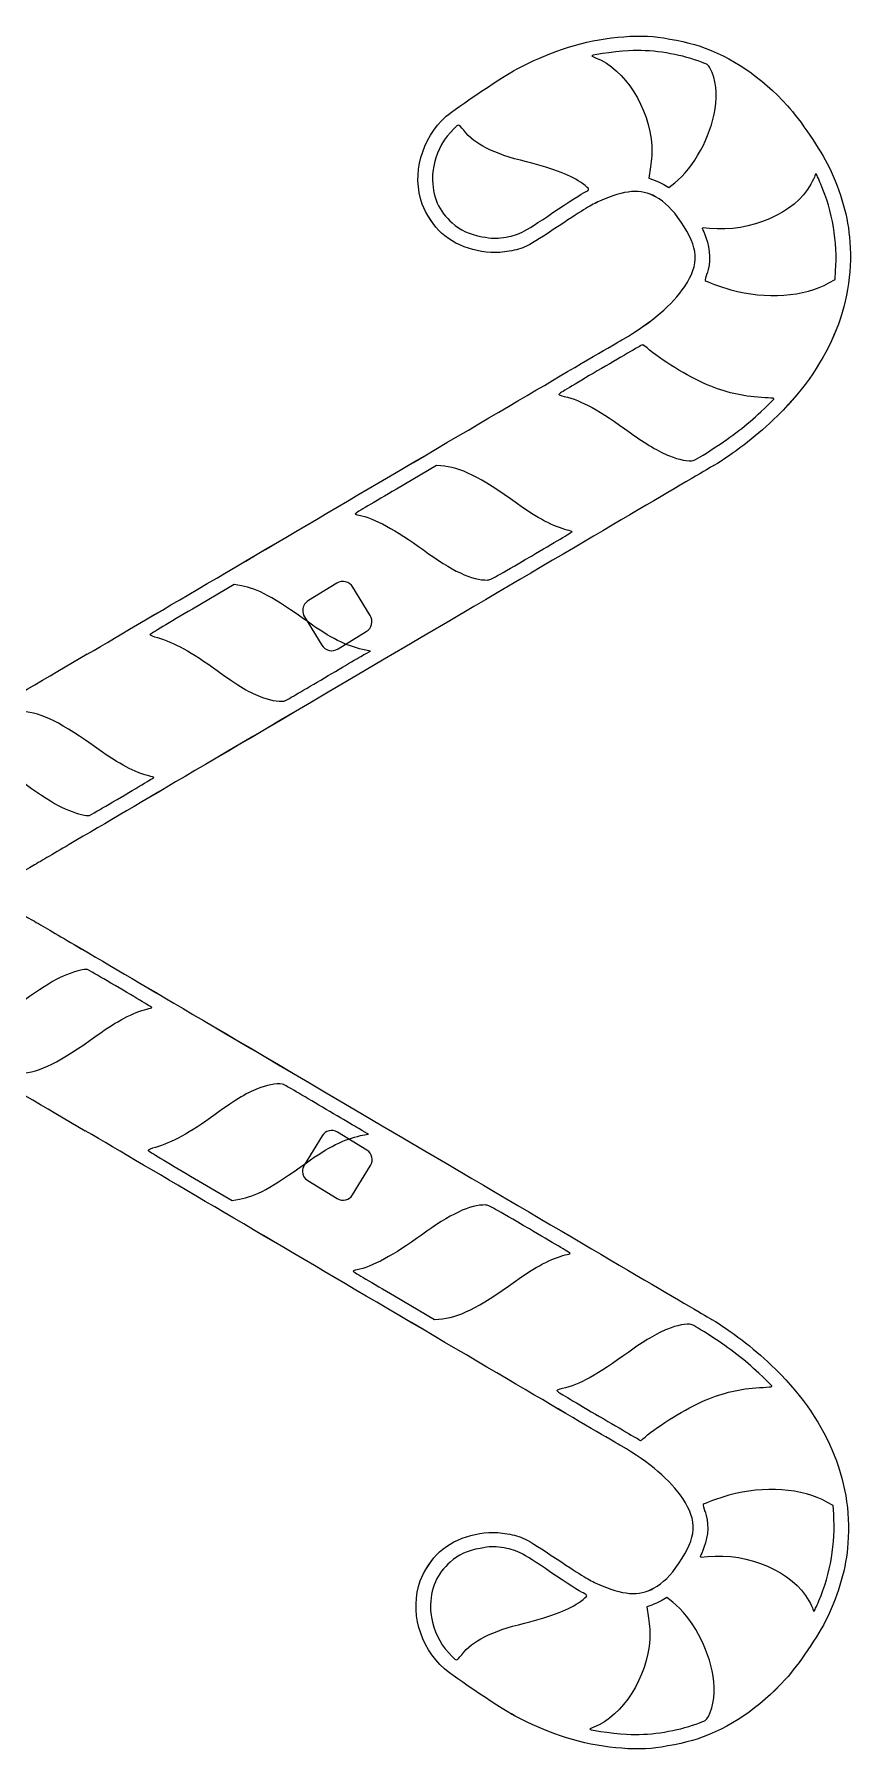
# Model space of a CAD drawing. Header units: centimetres. Extents: x -13.7 to 13.7, y -19.1 to 19.1.
# Drawn here: x 8.83 to 13.16, y -11.92 to -2.86 of the extents above; entities that cross this region are included whole.
import ezdxf

# ---------------------------------------------------------------- set-up
doc = ezdxf.new("R2010")
doc.units = ezdxf.units.CM
doc.header["$MEASUREMENT"] = 0
doc.layers.add('layer 1', color=7, linetype='Continuous')

msp = doc.modelspace()

# ---------------------------------------------------------------- linework, layer by layer
at = {"layer": 'layer 1', "color": 2, "lineweight": 9}
for points, knots in [([(5.93822, -6.55153), (5.93578, -6.68415), (5.99826, -6.81409), (6.10997, -6.89116), (6.10997, -6.89116), (6.12884, -6.90417), (6.38669, -7.05737), (6.68303, -7.23165), (6.68303, -7.23165), (6.72972, -7.25909), (6.88888, -7.35273), (6.95739, -7.39308), (6.95739, -7.39308), (6.89222, -7.4314), (6.73835, -7.52197), (6.69344, -7.54832), (6.69344, -7.54832), (6.3971, -7.72262), (6.13934, -7.8759), (6.12039, -7.88883), (6.12039, -7.88883), (6.00868, -7.96588), (5.94619, -8.09583), (5.94871, -8.22846), (5.94871, -8.22846), (5.94952, -8.27263), (5.95751, -8.31714), (5.97338, -8.36009), (5.97338, -8.36009), (5.98671, -8.39622), (5.99664, -8.41469), (6.0226, -8.4517), (6.0226, -8.4517), (6.0404, -8.47726), (6.06213, -8.505), (6.07075, -8.51346), (6.07075, -8.51346), (6.15952, -8.60044), (6.29035, -8.64243), (6.4177, -8.62469), (6.4177, -8.62469), (6.4945, -8.61403), (6.50548, -8.60851), (6.83558, -8.41438), (6.83558, -8.41438), (7.01784, -8.30712), (7.49951, -8.02383), (7.76461, -7.86784), (7.76461, -7.86784), (8.01691, -8.01633), (8.17338, -8.10827), (8.42364, -8.25562), (8.42364, -8.25562), (8.67678, -8.40452), (8.88947, -8.52958), (9.09368, -8.64967), (9.09368, -8.64967), (9.09368, -8.64967), (9.09466, -8.64885), (9.09466, -8.64885), (9.09466, -8.64885), (9.44926, -8.85731), (10.04899, -9.2102), (10.63341, -9.55403), (10.63341, -9.55403), (11.29449, -9.94295), (11.87528, -10.28444), (11.92418, -10.31258), (11.92418, -10.31258), (12.07478, -10.39965), (12.18446, -10.49346), (12.24981, -10.59118), (12.24981, -10.59118), (12.32881, -10.70916), (12.32383, -10.79622), (12.23068, -10.93128), (12.23068, -10.93128), (12.18276, -11.00076), (12.14793, -11.03528), (12.0961, -11.06465), (12.0961, -11.06465), (12.01937, -11.10818), (11.93314, -11.10126), (11.79929, -11.04105), (11.79929, -11.04105), (11.75534, -11.02128), (11.72281, -11.00151), (11.58677, -10.91168), (11.58677, -10.91168), (11.41062, -10.79541), (11.40183, -10.79093), (11.32224, -10.77677), (11.32224, -10.77677), (11.19474, -10.75408), (11.05644, -10.79134), (10.96506, -10.87304), (10.96506, -10.87304), (10.92819, -10.90591), (10.88029, -10.97774), (10.86352, -11.02517), (10.86352, -11.02517), (10.80721, -11.18408), (10.85831, -11.37073), (10.99068, -11.48985), (10.99068, -11.48985), (11.03731, -11.53183), (11.31159, -11.71416), (11.37887, -11.74801), (11.37887, -11.74801), (11.44307, -11.78023), (11.51678, -11.81271), (11.57407, -11.83385), (11.57407, -11.83385), (11.73664, -11.89415), (11.92547, -11.92254), (12.08309, -11.91042), (12.08309, -11.91042), (12.14337, -11.90571), (12.26859, -11.88024), (12.32539, -11.86111), (12.32539, -11.86111), (12.49976, -11.80221), (12.65248, -11.69896), (12.79307, -11.54501), (12.79307, -11.54501), (12.85727, -11.47471), (12.97077, -11.30727), (13.01039, -11.22436), (13.01039, -11.22436), (13.0759, -11.08744), (13.11251, -10.95732), (13.1222, -10.82674), (13.1222, -10.82674), (13.14734, -10.48753), (13.00722, -10.1623), (12.71676, -9.88575), (12.71676, -9.88575), (12.62017, -9.79373), (12.50357, -9.70456), (12.40317, -9.64516), (12.40317, -9.64516), (12.36729, -9.6241), (11.79694, -9.28862), (11.13584, -8.89978), (11.13584, -8.89978), (9.74411, -8.08125), (9.44705, -7.9065), (9.03486, -7.66402), (9.03486, -7.66402), (8.93567, -7.60568), (8.86758, -7.5659), (8.81559, -7.53636), (8.81559, -7.53636), (8.66709, -7.44906), (8.69711, -7.46671), (8.57189, -7.393), (8.57189, -7.393), (8.7015, -7.31676), (8.67124, -7.33459), (8.826, -7.24354), (8.826, -7.24354), (8.87799, -7.21401), (8.94608, -7.17414), (9.04527, -7.1158), (9.04527, -7.1158), (9.45746, -6.87332), (9.75453, -6.69863), (11.14625, -5.88012), (11.14625, -5.88012), (11.80741, -5.49129), (12.3777, -5.15581), (12.41359, -5.13473), (12.41359, -5.13473), (12.51398, -5.07534), (12.63058, -4.98618), (12.72717, -4.89415), (12.72717, -4.89415), (13.01763, -4.6175), (13.15775, -4.29237), (13.13261, -3.95317), (13.13261, -3.95317), (13.12292, -3.82257), (13.08639, -3.69247), (13.02088, -3.55554), (13.02088, -3.55554), (12.98118, -3.47264), (12.86768, -3.30517), (12.80349, -3.23488), (12.80349, -3.23488), (12.66297, -3.08095), (12.51017, -2.97769), (12.33589, -2.91879), (12.33589, -2.91879), (12.27901, -2.89958), (12.15387, -2.8742), (12.09351, -2.86947), (12.09351, -2.86947), (11.93589, -2.85735), (11.74713, -2.88576), (11.58448, -2.94595), (11.58448, -2.94595), (11.5272, -2.9672), (11.45348, -2.99965), (11.38937, -3.03187), (11.38937, -3.03187), (11.32201, -3.06564), (11.04773, -3.24806), (11.00118, -3.29005), (11.00118, -3.29005), (10.86873, -3.40917), (10.81771, -3.59583), (10.87393, -3.75471), (10.87393, -3.75471), (10.8907, -3.80216), (10.93869, -3.87391), (10.97548, -3.90687), (10.97548, -3.90687), (11.06685, -3.98856), (11.20516, -4.02582), (11.33274, -4.00312), (11.33274, -4.00312), (11.41224, -3.98898), (11.42111, -3.98441), (11.59719, -3.86823), (11.59719, -3.86823), (11.73331, -3.77839), (11.76576, -3.75863), (11.80971, -3.73886), (11.80971, -3.73886), (11.94362, -3.67856), (12.02987, -3.67173), (12.10652, -3.71526), (12.10652, -3.71526), (12.15834, -3.74463), (12.19317, -3.77912), (12.2411, -3.84861), (12.2411, -3.84861), (12.33433, -3.98369), (12.33923, -4.07073), (12.2603, -4.18871), (12.2603, -4.18871), (12.19488, -4.28644), (12.08519, -4.38025), (11.93468, -4.4673), (11.93468, -4.4673), (11.88569, -4.49538), (11.30491, -4.83696), (10.64383, -5.22586), (10.64383, -5.22586), (10.05946, -5.56971), (9.45967, -5.92251), (9.10507, -6.13104), (9.10507, -6.13104), (9.10507, -6.13104), (9.10409, -6.13022), (9.10409, -6.13022), (9.10409, -6.13022), (8.89989, -6.25032), (8.68719, -6.37538), (8.43406, -6.52427), (8.43406, -6.52427), (8.1798, -6.6739), (8.02033, -6.76772), (7.76461, -6.91815), (7.76461, -6.91815), (7.49456, -6.75933), (7.00946, -6.47399), (6.82509, -6.36553), (6.82509, -6.36553), (6.49506, -6.1714), (6.48409, -6.16586), (6.4072, -6.15521), (6.4072, -6.15521), (6.27985, -6.13747), (6.14903, -6.17946), (6.06034, -6.26642), (6.06034, -6.26642), (6.05172, -6.2749), (6.02999, -6.30265), (6.01218, -6.32818), (6.01218, -6.32818), (5.98622, -6.36522), (5.97629, -6.38367), (5.96296, -6.41989), (5.96296, -6.41989), (5.94709, -6.46276), (5.93903, -6.50727), (5.93822, -6.55145), (5.93822, -6.55145), (5.93822, -6.55145), (5.93822, -6.55153), (5.93822, -6.55153)], [0, 0, 0, 0, 0.0135135, 0.0135135, 0.0135135, 0.0135135, 0.027027, 0.027027, 0.027027, 0.027027, 0.0405405, 0.0405405, 0.0405405, 0.0405405, 0.0540541, 0.0540541, 0.0540541, 0.0540541, 0.0675676, 0.0675676, 0.0675676, 0.0675676, 0.0810811, 0.0810811, 0.0810811, 0.0810811, 0.0945946, 0.0945946, 0.0945946, 0.0945946, 0.1081081, 0.1081081, 0.1081081, 0.1081081, 0.1216216, 0.1216216, 0.1216216, 0.1216216, 0.1351351, 0.1351351, 0.1351351, 0.1351351, 0.1486486, 0.1486486, 0.1486486, 0.1486486, 0.1621622, 0.1621622, 0.1621622, 0.1621622, 0.1756757, 0.1756757, 0.1756757, 0.1756757, 0.1891892, 0.1891892, 0.1891892, 0.1891892, 0.2027027, 0.2027027, 0.2027027, 0.2027027, 0.2162162, 0.2162162, 0.2162162, 0.2162162, 0.2297297, 0.2297297, 0.2297297, 0.2297297, 0.2432432, 0.2432432, 0.2432432, 0.2432432, 0.2567568, 0.2567568, 0.2567568, 0.2567568, 0.2702703, 0.2702703, 0.2702703, 0.2702703, 0.2837838, 0.2837838, 0.2837838, 0.2837838, 0.2972973, 0.2972973, 0.2972973, 0.2972973, 0.3108108, 0.3108108, 0.3108108, 0.3108108, 0.3243243, 0.3243243, 0.3243243, 0.3243243, 0.3378378, 0.3378378, 0.3378378, 0.3378378, 0.3513514, 0.3513514, 0.3513514, 0.3513514, 0.3648649, 0.3648649, 0.3648649, 0.3648649, 0.3783784, 0.3783784, 0.3783784, 0.3783784, 0.3918919, 0.3918919, 0.3918919, 0.3918919, 0.4054054, 0.4054054, 0.4054054, 0.4054054, 0.4189189, 0.4189189, 0.4189189, 0.4189189, 0.4324324, 0.4324324, 0.4324324, 0.4324324, 0.4459459, 0.4459459, 0.4459459, 0.4459459, 0.4594595, 0.4594595, 0.4594595, 0.4594595, 0.472973, 0.472973, 0.472973, 0.472973, 0.4864865, 0.4864865, 0.4864865, 0.4864865, 0.5, 0.5, 0.5, 0.5, 0.5135135, 0.5135135, 0.5135135, 0.5135135, 0.527027, 0.527027, 0.527027, 0.527027, 0.5405405, 0.5405405, 0.5405405, 0.5405405, 0.5540541, 0.5540541, 0.5540541, 0.5540541, 0.5675676, 0.5675676, 0.5675676, 0.5675676, 0.5810811, 0.5810811, 0.5810811, 0.5810811, 0.5945946, 0.5945946, 0.5945946, 0.5945946, 0.6081081, 0.6081081, 0.6081081, 0.6081081, 0.6216216, 0.6216216, 0.6216216, 0.6216216, 0.6351351, 0.6351351, 0.6351351, 0.6351351, 0.6486486, 0.6486486, 0.6486486, 0.6486486, 0.6621622, 0.6621622, 0.6621622, 0.6621622, 0.6756757, 0.6756757, 0.6756757, 0.6756757, 0.6891892, 0.6891892, 0.6891892, 0.6891892, 0.7027027, 0.7027027, 0.7027027, 0.7027027, 0.7162162, 0.7162162, 0.7162162, 0.7162162, 0.7297297, 0.7297297, 0.7297297, 0.7297297, 0.7432432, 0.7432432, 0.7432432, 0.7432432, 0.7567568, 0.7567568, 0.7567568, 0.7567568, 0.7702703, 0.7702703, 0.7702703, 0.7702703, 0.7837838, 0.7837838, 0.7837838, 0.7837838, 0.7972973, 0.7972973, 0.7972973, 0.7972973, 0.8108108, 0.8108108, 0.8108108, 0.8108108, 0.8243243, 0.8243243, 0.8243243, 0.8243243, 0.8378378, 0.8378378, 0.8378378, 0.8378378, 0.8513514, 0.8513514, 0.8513514, 0.8513514, 0.8648649, 0.8648649, 0.8648649, 0.8648649, 0.8783784, 0.8783784, 0.8783784, 0.8783784, 0.8918919, 0.8918919, 0.8918919, 0.8918919, 0.9054054, 0.9054054, 0.9054054, 0.9054054, 0.9189189, 0.9189189, 0.9189189, 0.9189189, 0.9324324, 0.9324324, 0.9324324, 0.9324324, 0.9459459, 0.9459459, 0.9459459, 0.9459459, 0.9594595, 0.9594595, 0.9594595, 0.9594595, 0.972973, 0.972973, 0.972973, 0.972973, 1, 1, 1, 1]), ([(11.76967, -2.97045), (11.77073, -2.96468), (11.93566, -2.94351), (11.98707, -2.94254), (11.98707, -2.94254), (12.10034, -2.94051), (12.22906, -2.96126), (12.33116, -2.99794), (12.33116, -2.99794), (12.38307, -3.01667), (12.3847, -3.01773), (12.39536, -3.03806), (12.39536, -3.03806), (12.42417, -3.09291), (12.43377, -3.17247), (12.42106, -3.25075), (12.42106, -3.25075), (12.3969, -3.39924), (12.30854, -3.56123), (12.20734, -3.64219), (12.20734, -3.64219), (12.20734, -3.64219), (12.17682, -3.66668), (12.17682, -3.66668), (12.17682, -3.66668), (12.17682, -3.66668), (12.14924, -3.65073), (12.14924, -3.65073), (12.14924, -3.65073), (12.1341, -3.64202), (12.11019, -3.6308), (12.09619, -3.62584), (12.09619, -3.62584), (12.09619, -3.62584), (12.07063, -3.61688), (12.07063, -3.61688), (12.07063, -3.61688), (12.07063, -3.61688), (12.08007, -3.5566), (12.08007, -3.5566), (12.08007, -3.5566), (12.08544, -3.52178), (12.08804, -3.47516), (12.08617, -3.44644), (12.08617, -3.44644), (12.07299, -3.24375), (11.9442, -3.04181), (11.78986, -2.98151), (11.78986, -2.98151), (11.77846, -2.97711), (11.76934, -2.97207), (11.76967, -2.97053), (11.76967, -2.97053), (11.76967, -2.97053), (11.76967, -2.97045), (11.76967, -2.97045)], [0, 0, 0, 0, 0.0666667, 0.0666667, 0.0666667, 0.0666667, 0.1333333, 0.1333333, 0.1333333, 0.1333333, 0.2, 0.2, 0.2, 0.2, 0.2666667, 0.2666667, 0.2666667, 0.2666667, 0.3333333, 0.3333333, 0.3333333, 0.3333333, 0.4, 0.4, 0.4, 0.4, 0.4666667, 0.4666667, 0.4666667, 0.4666667, 0.5333333, 0.5333333, 0.5333333, 0.5333333, 0.6, 0.6, 0.6, 0.6, 0.6666667, 0.6666667, 0.6666667, 0.6666667, 0.7333333, 0.7333333, 0.7333333, 0.7333333, 0.8, 0.8, 0.8, 0.8, 0.8666667, 0.8666667, 0.8666667, 0.8666667, 1, 1, 1, 1]), ([(10.92813, -3.60965), (10.92853, -3.59336), (10.92998, -3.57735), (10.93259, -3.56198), (10.93259, -3.56198), (10.94504, -3.48988), (10.97424, -3.43), (11.02413, -3.37474), (11.02413, -3.37474), (11.06708, -3.32707), (11.064, -3.32748), (11.0932, -3.36441), (11.0932, -3.36441), (11.15269, -3.43944), (11.24502, -3.48589), (11.42484, -3.5313), (11.42484, -3.5313), (11.5739, -3.56889), (11.66398, -3.60386), (11.71987, -3.64594), (11.71987, -3.64594), (11.76161, -3.67735), (11.76161, -3.67726), (11.73347, -3.6902), (11.73347, -3.6902), (11.72053, -3.69614), (11.64445, -3.74513), (11.56438, -3.79905), (11.56438, -3.79905), (11.39735, -3.9116), (11.38416, -3.91818), (11.30272, -3.93005), (11.30272, -3.93005), (11.25969, -3.9364), (11.24202, -3.93576), (11.19035, -3.92607), (11.19035, -3.92607), (11.12136, -3.91314), (11.07727, -3.89304), (11.03146, -3.85334), (11.03146, -3.85334), (11.00062, -3.82674), (10.96937, -3.78483), (10.95358, -3.74894), (10.95358, -3.74894), (10.93594, -3.70882), (10.92707, -3.65838), (10.92813, -3.60965)], [0, 0, 0, 0, 0.0769231, 0.0769231, 0.0769231, 0.0769231, 0.1538462, 0.1538462, 0.1538462, 0.1538462, 0.2307692, 0.2307692, 0.2307692, 0.2307692, 0.3076923, 0.3076923, 0.3076923, 0.3076923, 0.3846154, 0.3846154, 0.3846154, 0.3846154, 0.4615385, 0.4615385, 0.4615385, 0.4615385, 0.5384615, 0.5384615, 0.5384615, 0.5384615, 0.6153846, 0.6153846, 0.6153846, 0.6153846, 0.6923077, 0.6923077, 0.6923077, 0.6923077, 0.7692308, 0.7692308, 0.7692308, 0.7692308, 0.8461538, 0.8461538, 0.8461538, 0.8461538, 1, 1, 1, 1]), ([(12.35264, -3.88327), (12.35255, -3.87946), (12.36274, -3.87937), (12.39122, -3.88229), (12.39122, -3.88229), (12.60707, -3.9046), (12.84188, -3.80241), (12.9265, -3.64952), (12.9265, -3.64952), (12.93684, -3.63071), (12.94661, -3.61039), (12.94807, -3.6042), (12.94807, -3.6042), (12.94952, -3.59809), (12.95198, -3.5937), (12.95344, -3.5937), (12.95344, -3.5937), (12.95481, -3.59426), (12.96654, -3.61901), (12.97939, -3.64919), (12.97939, -3.64919), (13.04042, -3.79264), (13.06833, -3.95617), (13.05725, -4.10629), (13.05725, -4.10629), (13.05725, -4.10629), (13.05392, -4.15219), (13.05392, -4.15219), (13.05392, -4.15219), (13.05392, -4.15219), (13.02203, -4.17025), (13.02203, -4.17025), (13.02203, -4.17025), (12.89535, -4.24299), (12.68672, -4.25772), (12.5039, -4.20687), (12.5039, -4.20687), (12.44956, -4.19173), (12.37307, -4.16334), (12.36884, -4.15682), (12.36884, -4.15682), (12.36737, -4.15455), (12.37136, -4.13851), (12.3777, -4.12118), (12.3777, -4.12118), (12.3777, -4.12118), (12.37787, -4.12118), (12.37787, -4.12118), (12.37787, -4.12118), (12.39861, -4.06415), (12.39659, -3.99808), (12.37201, -3.92965), (12.37201, -3.92965), (12.36468, -3.90931), (12.35639, -3.88929), (12.35353, -3.88514), (12.35353, -3.88514), (12.35306, -3.88441), (12.35272, -3.88385), (12.35264, -3.88327)], [0, 0, 0, 0, 0.0625, 0.0625, 0.0625, 0.0625, 0.125, 0.125, 0.125, 0.125, 0.1875, 0.1875, 0.1875, 0.1875, 0.25, 0.25, 0.25, 0.25, 0.3125, 0.3125, 0.3125, 0.3125, 0.375, 0.375, 0.375, 0.375, 0.4375, 0.4375, 0.4375, 0.4375, 0.5, 0.5, 0.5, 0.5, 0.5625, 0.5625, 0.5625, 0.5625, 0.625, 0.625, 0.625, 0.625, 0.6875, 0.6875, 0.6875, 0.6875, 0.75, 0.75, 0.75, 0.75, 0.8125, 0.8125, 0.8125, 0.8125, 0.875, 0.875, 0.875, 0.875, 1, 1, 1, 1]), ([(11.59587, -4.75916), (11.59579, -4.75801), (11.5966, -4.75689), (11.598, -4.75558), (11.598, -4.75558), (11.60166, -4.75199), (11.70189, -4.69203), (11.82068, -4.62231), (11.82068, -4.62231), (11.82068, -4.62231), (11.82051, -4.62231), (11.82051, -4.62231), (11.82051, -4.62231), (11.93947, -4.55283), (12.03729, -4.49588), (12.03818, -4.49588), (12.03818, -4.49588), (12.03907, -4.49644), (12.05543, -4.50912), (12.0747, -4.52491), (12.0747, -4.52491), (12.15647, -4.59221), (12.29911, -4.6764), (12.39829, -4.71604), (12.39829, -4.71604), (12.49217, -4.75347), (12.57949, -4.77192), (12.6847, -4.77649), (12.6847, -4.77649), (12.70813, -4.77755), (12.72871, -4.77934), (12.7305, -4.78055), (12.7305, -4.78055), (12.73392, -4.78284), (12.72871, -4.7883), (12.66199, -4.8511), (12.66199, -4.8511), (12.58739, -4.92131), (12.51073, -4.9808), (12.41123, -5.04548), (12.41123, -5.04548), (12.3607, -5.07834), (12.31294, -5.10675), (12.30538, -5.10886), (12.30538, -5.10886), (12.28276, -5.11432), (12.22825, -5.10357), (12.18032, -5.0843), (12.18032, -5.0843), (12.12223, -5.06101), (12.05476, -5.02123), (11.97463, -4.96297), (11.97463, -4.96297), (11.80979, -4.84337), (11.71304, -4.79), (11.62435, -4.76982), (11.62435, -4.76982), (11.6036, -4.76501), (11.59595, -4.76257), (11.59579, -4.75933), (11.59579, -4.75933), (11.59579, -4.75933), (11.59587, -4.75916), (11.59587, -4.75916)], [0, 0, 0, 0, 0.0588235, 0.0588235, 0.0588235, 0.0588235, 0.1176471, 0.1176471, 0.1176471, 0.1176471, 0.1764706, 0.1764706, 0.1764706, 0.1764706, 0.2352941, 0.2352941, 0.2352941, 0.2352941, 0.2941176, 0.2941176, 0.2941176, 0.2941176, 0.3529412, 0.3529412, 0.3529412, 0.3529412, 0.4117647, 0.4117647, 0.4117647, 0.4117647, 0.4705882, 0.4705882, 0.4705882, 0.4705882, 0.5294118, 0.5294118, 0.5294118, 0.5294118, 0.5882353, 0.5882353, 0.5882353, 0.5882353, 0.6470588, 0.6470588, 0.6470588, 0.6470588, 0.7058824, 0.7058824, 0.7058824, 0.7058824, 0.7647059, 0.7647059, 0.7647059, 0.7647059, 0.8235294, 0.8235294, 0.8235294, 0.8235294, 0.8823529, 0.8823529, 0.8823529, 0.8823529, 1, 1, 1, 1]), ([(10.52009, -5.3898), (10.52017, -5.38924), (10.52048, -5.38916), (10.52089, -5.3886), (10.52089, -5.3886), (10.52358, -5.38574), (10.62104, -5.3274), (10.73756, -5.25906), (10.73756, -5.25906), (10.73756, -5.25906), (10.94927, -5.13481), (10.94927, -5.13481), (10.94927, -5.13481), (10.94927, -5.13481), (10.97173, -5.13629), (10.97173, -5.13629), (10.97173, -5.13629), (11.07701, -5.14352), (11.17612, -5.19276), (11.37677, -5.3375), (11.37677, -5.3375), (11.47944, -5.41161), (11.56894, -5.45848), (11.64005, -5.47549), (11.64005, -5.47549), (11.65461, -5.47891), (11.66617, -5.48289), (11.66586, -5.48428), (11.66586, -5.48428), (11.66561, -5.48574), (11.56854, -5.54367), (11.45015, -5.61299), (11.45015, -5.61299), (11.26977, -5.71885), (11.23259, -5.73953), (11.21957, -5.73953), (11.21957, -5.73953), (11.13698, -5.74124), (11.03048, -5.69152), (10.8802, -5.58093), (10.8802, -5.58093), (10.73683, -5.47566), (10.6151, -5.40999), (10.54025, -5.3977), (10.54025, -5.3977), (10.52585, -5.39535), (10.51927, -5.39283), (10.52009, -5.3898)], [0, 0, 0, 0, 0.0769231, 0.0769231, 0.0769231, 0.0769231, 0.1538462, 0.1538462, 0.1538462, 0.1538462, 0.2307692, 0.2307692, 0.2307692, 0.2307692, 0.3076923, 0.3076923, 0.3076923, 0.3076923, 0.3846154, 0.3846154, 0.3846154, 0.3846154, 0.4615385, 0.4615385, 0.4615385, 0.4615385, 0.5384615, 0.5384615, 0.5384615, 0.5384615, 0.6153846, 0.6153846, 0.6153846, 0.6153846, 0.6923077, 0.6923077, 0.6923077, 0.6923077, 0.7692308, 0.7692308, 0.7692308, 0.7692308, 0.8461538, 0.8461538, 0.8461538, 0.8461538, 1, 1, 1, 1]), ([(9.43624, -6.02836), (9.43598, -6.0277), (9.43607, -6.02764), (9.43638, -6.02705), (9.43638, -6.02705), (9.43876, -6.02437), (9.53972, -5.96392), (9.66071, -5.89264), (9.66071, -5.89264), (9.66071, -5.89264), (9.66063, -5.89264), (9.66063, -5.89264), (9.66063, -5.89264), (9.66063, -5.89264), (9.88079, -5.76327), (9.88079, -5.76327), (9.88079, -5.76327), (9.88079, -5.76327), (9.91985, -5.77002), (9.91985, -5.77002), (9.91985, -5.77002), (10.00325, -5.78452), (10.08788, -5.83072), (10.27265, -5.96277), (10.27265, -5.96277), (10.38671, -6.0443), (10.47459, -6.08834), (10.55847, -6.10581), (10.55847, -6.10581), (10.55847, -6.10581), (10.60088, -6.1146), (10.60088, -6.1146), (10.60088, -6.1146), (10.60088, -6.1146), (10.57507, -6.12868), (10.57507, -6.12868), (10.57507, -6.12868), (10.56076, -6.13633), (10.46328, -6.19377), (10.35808, -6.25609), (10.35808, -6.25609), (10.25288, -6.31827), (10.16036, -6.37213), (10.15263, -6.3762), (10.15263, -6.3762), (10.13458, -6.38482), (10.07696, -6.37726), (10.03116, -6.36015), (10.03116, -6.36015), (9.96022, -6.33364), (9.9087, -6.30304), (9.79073, -6.21745), (9.79073, -6.21745), (9.65657, -6.12022), (9.56015, -6.06709), (9.4752, -6.0439), (9.4752, -6.0439), (9.45242, -6.03763), (9.43778, -6.03178), (9.43624, -6.02854), (9.43624, -6.02854), (9.43624, -6.02854), (9.43624, -6.02836), (9.43624, -6.02836)], [0, 0, 0, 0, 0.0588235, 0.0588235, 0.0588235, 0.0588235, 0.1176471, 0.1176471, 0.1176471, 0.1176471, 0.1764706, 0.1764706, 0.1764706, 0.1764706, 0.2352941, 0.2352941, 0.2352941, 0.2352941, 0.2941176, 0.2941176, 0.2941176, 0.2941176, 0.3529412, 0.3529412, 0.3529412, 0.3529412, 0.4117647, 0.4117647, 0.4117647, 0.4117647, 0.4705882, 0.4705882, 0.4705882, 0.4705882, 0.5294118, 0.5294118, 0.5294118, 0.5294118, 0.5882353, 0.5882353, 0.5882353, 0.5882353, 0.6470588, 0.6470588, 0.6470588, 0.6470588, 0.7058824, 0.7058824, 0.7058824, 0.7058824, 0.7647059, 0.7647059, 0.7647059, 0.7647059, 0.8235294, 0.8235294, 0.8235294, 0.8235294, 0.8823529, 0.8823529, 0.8823529, 0.8823529, 1, 1, 1, 1]), ([(8.41096, -6.63168), (8.41079, -6.6311), (8.41088, -6.6311), (8.41096, -6.63087), (8.41096, -6.63087), (8.41292, -6.62833), (8.50461, -6.57326), (8.61477, -6.50842), (8.61477, -6.50842), (8.61477, -6.50842), (8.61452, -6.50783), (8.61452, -6.50783), (8.61452, -6.50783), (8.61452, -6.50783), (8.74137, -6.43339), (8.74137, -6.43339), (8.74137, -6.43339), (8.74137, -6.43339), (8.76195, -6.43477), (8.76195, -6.43477), (8.76195, -6.43477), (8.86724, -6.44201), (8.96643, -6.49124), (9.167, -6.636), (9.167, -6.636), (9.26966, -6.71002), (9.35917, -6.75697), (9.43028, -6.77399), (9.43028, -6.77399), (9.44477, -6.77741), (9.4564, -6.78139), (9.45609, -6.78276), (9.45609, -6.78276), (9.45583, -6.78416), (9.35877, -6.84208), (9.24046, -6.91148), (9.24046, -6.91148), (9.18628, -6.94323), (9.14813, -6.96543), (9.11655, -6.98349), (9.11655, -6.98349), (9.11655, -6.98349), (9.09913, -6.98268), (9.09913, -6.98268), (9.09913, -6.98268), (9.07366, -6.98139), (9.01655, -6.96235), (8.96937, -6.93948), (8.96937, -6.93948), (8.92396, -6.91742), (8.85845, -6.87562), (8.78278, -6.82019), (8.78278, -6.82019), (8.6361, -6.7128), (8.52941, -6.65691), (8.44164, -6.64129), (8.44164, -6.64129), (8.42521, -6.63843), (8.41258, -6.63435), (8.41096, -6.63168)], [0, 0, 0, 0, 0.0625, 0.0625, 0.0625, 0.0625, 0.125, 0.125, 0.125, 0.125, 0.1875, 0.1875, 0.1875, 0.1875, 0.25, 0.25, 0.25, 0.25, 0.3125, 0.3125, 0.3125, 0.3125, 0.375, 0.375, 0.375, 0.375, 0.4375, 0.4375, 0.4375, 0.4375, 0.5, 0.5, 0.5, 0.5, 0.5625, 0.5625, 0.5625, 0.5625, 0.625, 0.625, 0.625, 0.625, 0.6875, 0.6875, 0.6875, 0.6875, 0.75, 0.75, 0.75, 0.75, 0.8125, 0.8125, 0.8125, 0.8125, 0.875, 0.875, 0.875, 0.875, 1, 1, 1, 1]), ([(8.40054, -8.14928), (8.39867, -8.14676), (8.41242, -8.14195), (8.43123, -8.1387), (8.43123, -8.1387), (8.519, -8.12308), (8.62569, -8.0672), (8.77236, -7.95978), (8.77236, -7.95978), (8.84804, -7.90437), (8.91355, -7.86254), (8.95895, -7.84051), (8.95895, -7.84051), (9.00613, -7.81764), (9.06325, -7.7986), (9.08872, -7.79731), (9.08872, -7.79731), (9.08872, -7.79731), (9.10614, -7.79648), (9.10614, -7.79648), (9.10614, -7.79648), (9.13771, -7.81455), (9.17587, -7.83676), (9.23004, -7.86848), (9.23004, -7.86848), (9.34836, -7.93791), (9.44542, -7.99584), (9.44567, -7.99721), (9.44567, -7.99721), (9.44598, -7.9986), (9.43436, -8.0025), (9.41986, -8.006), (9.41986, -8.006), (9.34875, -8.023), (9.25925, -8.06994), (9.15658, -8.14399), (9.15658, -8.14399), (8.95602, -8.28873), (8.85683, -8.33798), (8.75154, -8.3452), (8.75154, -8.3452), (8.75154, -8.3452), (8.73096, -8.3466), (8.73096, -8.3466), (8.73096, -8.3466), (8.73096, -8.3466), (8.60411, -8.27214), (8.60411, -8.27214), (8.60411, -8.27214), (8.60411, -8.27214), (8.60435, -8.27157), (8.60435, -8.27157), (8.60435, -8.27157), (8.49419, -8.20673), (8.4025, -8.15163), (8.40054, -8.14912), (8.40054, -8.14912), (8.40054, -8.14912), (8.40054, -8.14928), (8.40054, -8.14928)], [0, 0, 0, 0, 0.0625, 0.0625, 0.0625, 0.0625, 0.125, 0.125, 0.125, 0.125, 0.1875, 0.1875, 0.1875, 0.1875, 0.25, 0.25, 0.25, 0.25, 0.3125, 0.3125, 0.3125, 0.3125, 0.375, 0.375, 0.375, 0.375, 0.4375, 0.4375, 0.4375, 0.4375, 0.5, 0.5, 0.5, 0.5, 0.5625, 0.5625, 0.5625, 0.5625, 0.625, 0.625, 0.625, 0.625, 0.6875, 0.6875, 0.6875, 0.6875, 0.75, 0.75, 0.75, 0.75, 0.8125, 0.8125, 0.8125, 0.8125, 0.875, 0.875, 0.875, 0.875, 1, 1, 1, 1]), ([(9.42582, -8.75162), (9.42736, -8.74837), (9.44192, -8.7425), (9.46471, -8.73625), (9.46471, -8.73625), (9.54965, -8.71305), (9.64615, -8.65999), (9.78023, -8.5627), (9.78023, -8.5627), (9.8982, -8.47709), (9.9498, -8.4465), (10.02066, -8.41998), (10.02066, -8.41998), (10.06647, -8.4029), (10.12408, -8.39532), (10.14222, -8.40396), (10.14222, -8.40396), (10.14987, -8.40802), (10.24247, -8.46189), (10.34766, -8.52404), (10.34766, -8.52404), (10.45278, -8.58637), (10.55035, -8.64381), (10.56458, -8.65145), (10.56458, -8.65145), (10.56458, -8.65145), (10.59038, -8.66554), (10.59038, -8.66554), (10.59038, -8.66554), (10.59038, -8.66554), (10.548, -8.67432), (10.548, -8.67432), (10.548, -8.67432), (10.46418, -8.69182), (10.37621, -8.73583), (10.26224, -8.81736), (10.26224, -8.81736), (10.07738, -8.94942), (9.99283, -8.99564), (9.90935, -9.01011), (9.90935, -9.01011), (9.90935, -9.01011), (9.87038, -9.01686), (9.87038, -9.01686), (9.87038, -9.01686), (9.87038, -9.01686), (9.65013, -8.88749), (9.65013, -8.88749), (9.65013, -8.88749), (9.65013, -8.88749), (9.6503, -8.88749), (9.6503, -8.88749), (9.6503, -8.88749), (9.52922, -8.81622), (9.42834, -8.75577), (9.42588, -8.75308), (9.42588, -8.75308), (9.42566, -8.75252), (9.42557, -8.75227), (9.42574, -8.75179), (9.42574, -8.75179), (9.42574, -8.75179), (9.42582, -8.75162), (9.42582, -8.75162)], [0, 0, 0, 0, 0.0588235, 0.0588235, 0.0588235, 0.0588235, 0.1176471, 0.1176471, 0.1176471, 0.1176471, 0.1764706, 0.1764706, 0.1764706, 0.1764706, 0.2352941, 0.2352941, 0.2352941, 0.2352941, 0.2941176, 0.2941176, 0.2941176, 0.2941176, 0.3529412, 0.3529412, 0.3529412, 0.3529412, 0.4117647, 0.4117647, 0.4117647, 0.4117647, 0.4705882, 0.4705882, 0.4705882, 0.4705882, 0.5294118, 0.5294118, 0.5294118, 0.5294118, 0.5882353, 0.5882353, 0.5882353, 0.5882353, 0.6470588, 0.6470588, 0.6470588, 0.6470588, 0.7058824, 0.7058824, 0.7058824, 0.7058824, 0.7647059, 0.7647059, 0.7647059, 0.7647059, 0.8235294, 0.8235294, 0.8235294, 0.8235294, 0.8823529, 0.8823529, 0.8823529, 0.8823529, 1, 1, 1, 1]), ([(10.50967, -9.39017), (10.50886, -9.38725), (10.51544, -9.3847), (10.52983, -9.38235), (10.52983, -9.38235), (10.60461, -9.36998), (10.72642, -9.30441), (10.8697, -9.19904), (10.8697, -9.19904), (11.02007, -9.08855), (11.12657, -9.03875), (11.20916, -9.04046), (11.20916, -9.04046), (11.22218, -9.04046), (11.25936, -9.0612), (11.43974, -9.16698), (11.43974, -9.16698), (11.55805, -9.23638), (11.65511, -9.29433), (11.65544, -9.2957), (11.65544, -9.2957), (11.65576, -9.29708), (11.64413, -9.30107), (11.62964, -9.30449), (11.62964, -9.30449), (11.55853, -9.32149), (11.46902, -9.36844), (11.36636, -9.44248), (11.36636, -9.44248), (11.16571, -9.58723), (11.0666, -9.63645), (10.96131, -9.6437), (10.96131, -9.6437), (10.96131, -9.6437), (10.93886, -9.64524), (10.93886, -9.64524), (10.93886, -9.64524), (10.93886, -9.64524), (10.72715, -9.52093), (10.72715, -9.52093), (10.72715, -9.52093), (10.72715, -9.52093), (10.72706, -9.52093), (10.72706, -9.52093), (10.72706, -9.52093), (10.61063, -9.45257), (10.51317, -9.39431), (10.5104, -9.39148), (10.5104, -9.39148), (10.50998, -9.39089), (10.50975, -9.39066), (10.50967, -9.39017)], [0, 0, 0, 0, 0.0714286, 0.0714286, 0.0714286, 0.0714286, 0.1428571, 0.1428571, 0.1428571, 0.1428571, 0.2142857, 0.2142857, 0.2142857, 0.2142857, 0.2857143, 0.2857143, 0.2857143, 0.2857143, 0.3571429, 0.3571429, 0.3571429, 0.3571429, 0.4285714, 0.4285714, 0.4285714, 0.4285714, 0.5, 0.5, 0.5, 0.5, 0.5714286, 0.5714286, 0.5714286, 0.5714286, 0.6428571, 0.6428571, 0.6428571, 0.6428571, 0.7142857, 0.7142857, 0.7142857, 0.7142857, 0.7857143, 0.7857143, 0.7857143, 0.7857143, 0.8571429, 0.8571429, 0.8571429, 0.8571429, 1, 1, 1, 1]), ([(11.58537, -10.02083), (11.58563, -10.01764), (11.59318, -10.01512), (11.61393, -10.01042), (11.61393, -10.01042), (11.70262, -9.99023), (11.79938, -9.93685), (11.96422, -9.81716), (11.96422, -9.81716), (12.04435, -9.75899), (12.11181, -9.7192), (12.1699, -9.69585), (12.1699, -9.69585), (12.21783, -9.67657), (12.27234, -9.6659), (12.29496, -9.67136), (12.29496, -9.67136), (12.30253, -9.67348), (12.35029, -9.70187), (12.40082, -9.73474), (12.40082, -9.73474), (12.50032, -9.79944), (12.57697, -9.85882), (12.65158, -9.92912), (12.65158, -9.92912), (12.7183, -9.99194), (12.72351, -9.99732), (12.72009, -9.99967), (12.72009, -9.99967), (12.7183, -10.00081), (12.69772, -10.00267), (12.67429, -10.00365), (12.67429, -10.00365), (12.56908, -10.00829), (12.48176, -10.02677), (12.38789, -10.06419), (12.38789, -10.06419), (12.28869, -10.10373), (12.14605, -10.18794), (12.06428, -10.25522), (12.06428, -10.25522), (12.04501, -10.27109), (12.02866, -10.28403), (12.02777, -10.28436), (12.02777, -10.28436), (12.02687, -10.28436), (11.92906, -10.22733), (11.8101, -10.15784), (11.8101, -10.15784), (11.8101, -10.15784), (11.81027, -10.15784), (11.81027, -10.15784), (11.81027, -10.15784), (11.69148, -10.08811), (11.59125, -10.02823), (11.58758, -10.02464), (11.58758, -10.02464), (11.58619, -10.02327), (11.58537, -10.0222), (11.58545, -10.02106), (11.58545, -10.02106), (11.58545, -10.02106), (11.58537, -10.02083), (11.58537, -10.02083)], [0, 0, 0, 0, 0.0588235, 0.0588235, 0.0588235, 0.0588235, 0.1176471, 0.1176471, 0.1176471, 0.1176471, 0.1764706, 0.1764706, 0.1764706, 0.1764706, 0.2352941, 0.2352941, 0.2352941, 0.2352941, 0.2941176, 0.2941176, 0.2941176, 0.2941176, 0.3529412, 0.3529412, 0.3529412, 0.3529412, 0.4117647, 0.4117647, 0.4117647, 0.4117647, 0.4705882, 0.4705882, 0.4705882, 0.4705882, 0.5294118, 0.5294118, 0.5294118, 0.5294118, 0.5882353, 0.5882353, 0.5882353, 0.5882353, 0.6470588, 0.6470588, 0.6470588, 0.6470588, 0.7058824, 0.7058824, 0.7058824, 0.7058824, 0.7647059, 0.7647059, 0.7647059, 0.7647059, 0.8235294, 0.8235294, 0.8235294, 0.8235294, 0.8823529, 0.8823529, 0.8823529, 0.8823529, 1, 1, 1, 1]), ([(12.34223, -10.89678), (12.34223, -10.89622), (12.34256, -10.89566), (12.34304, -10.89482), (12.34304, -10.89482), (12.34589, -10.89068), (12.35427, -10.87066), (12.3616, -10.85033), (12.3616, -10.85033), (12.38617, -10.78191), (12.3882, -10.71584), (12.36745, -10.65879), (12.36745, -10.65879), (12.36745, -10.65879), (12.3672, -10.65879), (12.3672, -10.65879), (12.3672, -10.65879), (12.36095, -10.64146), (12.35687, -10.62544), (12.35843, -10.62315), (12.35843, -10.62315), (12.36266, -10.61665), (12.43914, -10.58826), (12.49348, -10.57312), (12.49348, -10.57312), (12.67631, -10.52227), (12.88493, -10.537), (13.01153, -10.60973), (13.01153, -10.60973), (13.01153, -10.60973), (13.0435, -10.62779), (13.0435, -10.62779), (13.0435, -10.62779), (13.0435, -10.62779), (13.04683, -10.67368), (13.04683, -10.67368), (13.04683, -10.67368), (13.05792, -10.82379), (13.03001, -10.98735), (12.96898, -11.1308), (12.96898, -11.1308), (12.95613, -11.16098), (12.9444, -11.18596), (12.94294, -11.18629), (12.94294, -11.18629), (12.94157, -11.18694), (12.93911, -11.18189), (12.93765, -11.17579), (12.93765, -11.17579), (12.93611, -11.16961), (12.92642, -11.14925), (12.91609, -11.13047), (12.91609, -11.13047), (12.83146, -10.97758), (12.59666, -10.87539), (12.3808, -10.89768), (12.3808, -10.89768), (12.35174, -10.9007), (12.34158, -10.90053), (12.34214, -10.89647), (12.34214, -10.89647), (12.34214, -10.89647), (12.34223, -10.89678), (12.34223, -10.89678)], [0, 0, 0, 0, 0.0588235, 0.0588235, 0.0588235, 0.0588235, 0.1176471, 0.1176471, 0.1176471, 0.1176471, 0.1764706, 0.1764706, 0.1764706, 0.1764706, 0.2352941, 0.2352941, 0.2352941, 0.2352941, 0.2941176, 0.2941176, 0.2941176, 0.2941176, 0.3529412, 0.3529412, 0.3529412, 0.3529412, 0.4117647, 0.4117647, 0.4117647, 0.4117647, 0.4705882, 0.4705882, 0.4705882, 0.4705882, 0.5294118, 0.5294118, 0.5294118, 0.5294118, 0.5882353, 0.5882353, 0.5882353, 0.5882353, 0.6470588, 0.6470588, 0.6470588, 0.6470588, 0.7058824, 0.7058824, 0.7058824, 0.7058824, 0.7647059, 0.7647059, 0.7647059, 0.7647059, 0.8235294, 0.8235294, 0.8235294, 0.8235294, 0.8823529, 0.8823529, 0.8823529, 0.8823529, 1, 1, 1, 1]), ([(10.91771, -11.17033), (10.91657, -11.12159), (10.92553, -11.07115), (10.94317, -11.03105), (10.94317, -11.03105), (10.95896, -10.99516), (10.99012, -10.95325), (11.02096, -10.92665), (11.02096, -10.92665), (11.06685, -10.88701), (11.11086, -10.86685), (11.17993, -10.85392), (11.17993, -10.85392), (11.23152, -10.84431), (11.24927, -10.84365), (11.29222, -10.84992), (11.29222, -10.84992), (11.37375, -10.86181), (11.38693, -10.86839), (11.55396, -10.98091), (11.55396, -10.98091), (11.63403, -11.03486), (11.71004, -11.08385), (11.72306, -11.08979), (11.72306, -11.08979), (11.7512, -11.1028), (11.7512, -11.10264), (11.70945, -11.13405), (11.70945, -11.13405), (11.65357, -11.1761), (11.56348, -11.2111), (11.41443, -11.2487), (11.41443, -11.2487), (11.23455, -11.29408), (11.14219, -11.34055), (11.08279, -11.41556), (11.08279, -11.41556), (11.05359, -11.45251), (11.0566, -11.4529), (11.01363, -11.40531), (11.01363, -11.40531), (10.96383, -11.34998), (10.93454, -11.29019), (10.92217, -11.21801), (10.92217, -11.21801), (10.9195, -11.20264), (10.91803, -11.1866), (10.91771, -11.17033)], [0, 0, 0, 0, 0.0769231, 0.0769231, 0.0769231, 0.0769231, 0.1538462, 0.1538462, 0.1538462, 0.1538462, 0.2307692, 0.2307692, 0.2307692, 0.2307692, 0.3076923, 0.3076923, 0.3076923, 0.3076923, 0.3846154, 0.3846154, 0.3846154, 0.3846154, 0.4615385, 0.4615385, 0.4615385, 0.4615385, 0.5384615, 0.5384615, 0.5384615, 0.5384615, 0.6153846, 0.6153846, 0.6153846, 0.6153846, 0.6923077, 0.6923077, 0.6923077, 0.6923077, 0.7692308, 0.7692308, 0.7692308, 0.7692308, 0.8461538, 0.8461538, 0.8461538, 0.8461538, 1, 1, 1, 1]), ([(11.75926, -11.80954), (11.75892, -11.8079), (11.76796, -11.80294), (11.77936, -11.79846), (11.77936, -11.79846), (11.93379, -11.73826), (12.06257, -11.53622), (12.07576, -11.33364), (12.07576, -11.33364), (12.07763, -11.30483), (12.07503, -11.25821), (12.06957, -11.22347), (12.06957, -11.22347), (12.06957, -11.22347), (12.06022, -11.16317), (12.06022, -11.16317), (12.06022, -11.16317), (12.06022, -11.16317), (12.08578, -11.15415), (12.08578, -11.15415), (12.08578, -11.15415), (12.09977, -11.14917), (12.12368, -11.13803), (12.13883, -11.12924), (12.13883, -11.12924), (12.13883, -11.12924), (12.16641, -11.11339), (12.16641, -11.11339), (12.16641, -11.11339), (12.16641, -11.11339), (12.19692, -11.1378), (12.19692, -11.1378), (12.19692, -11.1378), (12.29813, -11.21883), (12.38649, -11.38081), (12.41056, -11.52931), (12.41056, -11.52931), (12.42327, -11.60758), (12.41367, -11.68709), (12.38494, -11.74199), (12.38494, -11.74199), (12.37428, -11.76234), (12.37266, -11.76332), (12.32075, -11.78202), (12.32075, -11.78202), (12.21864, -11.81872), (12.08992, -11.83947), (11.97659, -11.83743), (11.97659, -11.83743), (11.92524, -11.83645), (11.76032, -11.81539), (11.75926, -11.80954)], [0, 0, 0, 0, 0.0714286, 0.0714286, 0.0714286, 0.0714286, 0.1428571, 0.1428571, 0.1428571, 0.1428571, 0.2142857, 0.2142857, 0.2142857, 0.2142857, 0.2857143, 0.2857143, 0.2857143, 0.2857143, 0.3571429, 0.3571429, 0.3571429, 0.3571429, 0.4285714, 0.4285714, 0.4285714, 0.4285714, 0.5, 0.5, 0.5, 0.5, 0.5714286, 0.5714286, 0.5714286, 0.5714286, 0.6428571, 0.6428571, 0.6428571, 0.6428571, 0.7142857, 0.7142857, 0.7142857, 0.7142857, 0.7857143, 0.7857143, 0.7857143, 0.7857143, 0.8571429, 0.8571429, 0.8571429, 0.8571429, 1, 1, 1, 1])]:
    msp.add_open_spline(points, degree=3, knots=knots, dxfattribs=at)
at = {"layer": 'layer 1', "color": 1, "lineweight": 9}
for points, knots in [([(5.93822, -6.55162), (5.93578, -6.68424), (5.99826, -6.81417), (6.10997, -6.89124), (6.10997, -6.89124), (6.12884, -6.90417), (6.38669, -7.05746), (6.68303, -7.23165), (6.68303, -7.23165), (6.72972, -7.25917), (6.88888, -7.35282), (6.95739, -7.39316), (6.95739, -7.39316), (6.89222, -7.43149), (6.73835, -7.52205), (6.69344, -7.5484), (6.69344, -7.5484), (6.3971, -7.72262), (6.13934, -7.8759), (6.12039, -7.88892), (6.12039, -7.88892), (6.00868, -7.96597), (5.94619, -8.0959), (5.94871, -8.22854), (5.94871, -8.22854), (5.94952, -8.27271), (5.95751, -8.31721), (5.97338, -8.36009), (5.97338, -8.36009), (5.98671, -8.3963), (5.99664, -8.41477), (6.0226, -8.45179), (6.0226, -8.45179), (6.0404, -8.47734), (6.06213, -8.50509), (6.07075, -8.51355), (6.07075, -8.51355), (6.15952, -8.60053), (6.29035, -8.64252), (6.4177, -8.62477), (6.4177, -8.62477), (6.4945, -8.61411), (6.50548, -8.60859), (6.83558, -8.41444), (6.83558, -8.41444), (7.01784, -8.30721), (7.49951, -8.02389), (7.76461, -7.86792), (7.76461, -7.86792), (8.01691, -8.01633), (8.17338, -8.10835), (8.42364, -8.25562), (8.42364, -8.25562), (8.67678, -8.40461), (8.88947, -8.52967), (9.09368, -8.64975), (9.09368, -8.64975), (9.09368, -8.64975), (9.09466, -8.64885), (9.09466, -8.64885), (9.09466, -8.64885), (9.44926, -8.85739), (10.04905, -9.21026), (10.63341, -9.55411), (10.63341, -9.55411), (11.29449, -9.94303), (11.87528, -10.28453), (11.92418, -10.31267), (11.92418, -10.31267), (12.07478, -10.39965), (12.18446, -10.49355), (12.24981, -10.59118), (12.24981, -10.59118), (12.32881, -10.70924), (12.32383, -10.79622), (12.23068, -10.93136), (12.23068, -10.93136), (12.18276, -11.00076), (12.14793, -11.03536), (12.0961, -11.06473), (12.0961, -11.06473), (12.01937, -11.10826), (11.93314, -11.10135), (11.79929, -11.04113), (11.79929, -11.04113), (11.75534, -11.02128), (11.72281, -11.00157), (11.58677, -10.91168), (11.58677, -10.91168), (11.41062, -10.79549), (11.40183, -10.79093), (11.32224, -10.77685), (11.32224, -10.77685), (11.19474, -10.75416), (11.05644, -10.79143), (10.96506, -10.8731), (10.96506, -10.8731), (10.92819, -10.90599), (10.88029, -10.97783), (10.86352, -11.02517), (10.86352, -11.02517), (10.80721, -11.18417), (10.85831, -11.37073), (10.99068, -11.48994), (10.99068, -11.48994), (11.03731, -11.53191), (11.31159, -11.71425), (11.37887, -11.7481), (11.37887, -11.7481), (11.44307, -11.78032), (11.51678, -11.81271), (11.57407, -11.83393), (11.57407, -11.83393), (11.73664, -11.89423), (11.92547, -11.92262), (12.08309, -11.91042), (12.08309, -11.91042), (12.14337, -11.90579), (12.26859, -11.88032), (12.32539, -11.86111), (12.32539, -11.86111), (12.49976, -11.80229), (12.65248, -11.69904), (12.79307, -11.54509), (12.79307, -11.54509), (12.85727, -11.4748), (12.97077, -11.30735), (13.01039, -11.22445), (13.01039, -11.22445), (13.0759, -11.08749), (13.11251, -10.9574), (13.1222, -10.82674), (13.1222, -10.82674), (13.14734, -10.48753), (13.00722, -10.16238), (12.71676, -9.88575), (12.71676, -9.88575), (12.62017, -9.79381), (12.50357, -9.70456), (12.40317, -9.64524), (12.40317, -9.64524), (12.36729, -9.6241), (11.79694, -9.28871), (11.13584, -8.89986), (11.13584, -8.89986), (9.74411, -8.08134), (9.44705, -7.90658), (9.03486, -7.66411), (9.03486, -7.66411), (8.93567, -7.60576), (8.86758, -7.5659), (8.81559, -7.53636), (8.81559, -7.53636), (8.66718, -7.44906), (8.69711, -7.46671), (8.57189, -7.39308), (8.57189, -7.39308), (8.7015, -7.31684), (8.67124, -7.33467), (8.826, -7.2436), (8.826, -7.2436), (8.87799, -7.21409), (8.94608, -7.1742), (9.04527, -7.11588), (9.04527, -7.11588), (9.45746, -6.87341), (9.75453, -6.69871), (11.14625, -5.88019), (11.14625, -5.88019), (11.80741, -5.49135), (12.3777, -5.15589), (12.41359, -5.13473), (12.41359, -5.13473), (12.51398, -5.07543), (12.63058, -4.98618), (12.72717, -4.89423), (12.72717, -4.89423), (13.01763, -4.61758), (13.15775, -4.29246), (13.13261, -3.95325), (13.13261, -3.95325), (13.12292, -3.82265), (13.08639, -3.69247), (13.02088, -3.55562), (13.02088, -3.55562), (12.98118, -3.47264), (12.86768, -3.30517), (12.80349, -3.23488), (12.80349, -3.23488), (12.66297, -3.08103), (12.51017, -2.97778), (12.33589, -2.91887), (12.33589, -2.91887), (12.27901, -2.89967), (12.15387, -2.8742), (12.09351, -2.86955), (12.09351, -2.86955), (11.93589, -2.85743), (11.74713, -2.88584), (11.58448, -2.94603), (11.58448, -2.94603), (11.5272, -2.96728), (11.45348, -2.99973), (11.38937, -3.03195), (11.38937, -3.03195), (11.32201, -3.06572), (11.04773, -3.24814), (11.00118, -3.29005), (11.00118, -3.29005), (10.86873, -3.40925), (10.81771, -3.59588), (10.87393, -3.75479), (10.87393, -3.75479), (10.8907, -3.80224), (10.93869, -3.874), (10.97548, -3.90687), (10.97548, -3.90687), (11.06685, -3.98856), (11.20516, -4.0259), (11.33274, -4.0032), (11.33274, -4.0032), (11.41224, -3.98904), (11.42111, -3.9845), (11.59719, -3.86831), (11.59719, -3.86831), (11.73331, -3.77848), (11.76576, -3.75871), (11.80971, -3.73894), (11.80971, -3.73894), (11.94362, -3.67864), (12.02987, -3.67181), (12.10652, -3.71534), (12.10652, -3.71534), (12.15834, -3.74471), (12.19317, -3.7792), (12.2411, -3.84861), (12.2411, -3.84861), (12.33433, -3.98377), (12.33923, -4.07073), (12.2603, -4.18879), (12.2603, -4.18879), (12.19488, -4.28644), (12.08519, -4.38034), (11.93468, -4.46738), (11.93468, -4.46738), (11.88569, -4.49546), (11.30491, -4.83702), (10.64383, -5.22594), (10.64383, -5.22594), (10.05946, -5.56979), (9.45967, -5.92259), (9.10507, -6.13112), (9.10507, -6.13112), (9.10507, -6.13112), (9.10409, -6.1303), (9.10409, -6.1303), (9.10409, -6.1303), (8.89989, -6.2504), (8.68719, -6.37546), (8.43406, -6.52435), (8.43406, -6.52435), (8.1798, -6.67399), (8.02033, -6.7678), (7.76461, -6.91823), (7.76461, -6.91823), (7.49456, -6.75941), (7.00946, -6.47407), (6.82509, -6.36562), (6.82509, -6.36562), (6.49506, -6.17149), (6.48409, -6.16594), (6.4072, -6.15528), (6.4072, -6.15528), (6.27985, -6.13755), (6.14903, -6.17955), (6.06034, -6.2665), (6.06034, -6.2665), (6.05172, -6.27498), (6.02999, -6.30273), (6.01218, -6.32826), (6.01218, -6.32826), (5.98622, -6.3653), (5.97629, -6.38375), (5.96296, -6.41989), (5.96296, -6.41989), (5.94709, -6.46284), (5.93903, -6.50736), (5.93822, -6.55153), (5.93822, -6.55153), (5.93822, -6.55153), (5.93822, -6.55162), (5.93822, -6.55162)], [0, 0, 0, 0, 0.0135135, 0.0135135, 0.0135135, 0.0135135, 0.027027, 0.027027, 0.027027, 0.027027, 0.0405405, 0.0405405, 0.0405405, 0.0405405, 0.0540541, 0.0540541, 0.0540541, 0.0540541, 0.0675676, 0.0675676, 0.0675676, 0.0675676, 0.0810811, 0.0810811, 0.0810811, 0.0810811, 0.0945946, 0.0945946, 0.0945946, 0.0945946, 0.1081081, 0.1081081, 0.1081081, 0.1081081, 0.1216216, 0.1216216, 0.1216216, 0.1216216, 0.1351351, 0.1351351, 0.1351351, 0.1351351, 0.1486486, 0.1486486, 0.1486486, 0.1486486, 0.1621622, 0.1621622, 0.1621622, 0.1621622, 0.1756757, 0.1756757, 0.1756757, 0.1756757, 0.1891892, 0.1891892, 0.1891892, 0.1891892, 0.2027027, 0.2027027, 0.2027027, 0.2027027, 0.2162162, 0.2162162, 0.2162162, 0.2162162, 0.2297297, 0.2297297, 0.2297297, 0.2297297, 0.2432432, 0.2432432, 0.2432432, 0.2432432, 0.2567568, 0.2567568, 0.2567568, 0.2567568, 0.2702703, 0.2702703, 0.2702703, 0.2702703, 0.2837838, 0.2837838, 0.2837838, 0.2837838, 0.2972973, 0.2972973, 0.2972973, 0.2972973, 0.3108108, 0.3108108, 0.3108108, 0.3108108, 0.3243243, 0.3243243, 0.3243243, 0.3243243, 0.3378378, 0.3378378, 0.3378378, 0.3378378, 0.3513514, 0.3513514, 0.3513514, 0.3513514, 0.3648649, 0.3648649, 0.3648649, 0.3648649, 0.3783784, 0.3783784, 0.3783784, 0.3783784, 0.3918919, 0.3918919, 0.3918919, 0.3918919, 0.4054054, 0.4054054, 0.4054054, 0.4054054, 0.4189189, 0.4189189, 0.4189189, 0.4189189, 0.4324324, 0.4324324, 0.4324324, 0.4324324, 0.4459459, 0.4459459, 0.4459459, 0.4459459, 0.4594595, 0.4594595, 0.4594595, 0.4594595, 0.472973, 0.472973, 0.472973, 0.472973, 0.4864865, 0.4864865, 0.4864865, 0.4864865, 0.5, 0.5, 0.5, 0.5, 0.5135135, 0.5135135, 0.5135135, 0.5135135, 0.527027, 0.527027, 0.527027, 0.527027, 0.5405405, 0.5405405, 0.5405405, 0.5405405, 0.5540541, 0.5540541, 0.5540541, 0.5540541, 0.5675676, 0.5675676, 0.5675676, 0.5675676, 0.5810811, 0.5810811, 0.5810811, 0.5810811, 0.5945946, 0.5945946, 0.5945946, 0.5945946, 0.6081081, 0.6081081, 0.6081081, 0.6081081, 0.6216216, 0.6216216, 0.6216216, 0.6216216, 0.6351351, 0.6351351, 0.6351351, 0.6351351, 0.6486486, 0.6486486, 0.6486486, 0.6486486, 0.6621622, 0.6621622, 0.6621622, 0.6621622, 0.6756757, 0.6756757, 0.6756757, 0.6756757, 0.6891892, 0.6891892, 0.6891892, 0.6891892, 0.7027027, 0.7027027, 0.7027027, 0.7027027, 0.7162162, 0.7162162, 0.7162162, 0.7162162, 0.7297297, 0.7297297, 0.7297297, 0.7297297, 0.7432432, 0.7432432, 0.7432432, 0.7432432, 0.7567568, 0.7567568, 0.7567568, 0.7567568, 0.7702703, 0.7702703, 0.7702703, 0.7702703, 0.7837838, 0.7837838, 0.7837838, 0.7837838, 0.7972973, 0.7972973, 0.7972973, 0.7972973, 0.8108108, 0.8108108, 0.8108108, 0.8108108, 0.8243243, 0.8243243, 0.8243243, 0.8243243, 0.8378378, 0.8378378, 0.8378378, 0.8378378, 0.8513514, 0.8513514, 0.8513514, 0.8513514, 0.8648649, 0.8648649, 0.8648649, 0.8648649, 0.8783784, 0.8783784, 0.8783784, 0.8783784, 0.8918919, 0.8918919, 0.8918919, 0.8918919, 0.9054054, 0.9054054, 0.9054054, 0.9054054, 0.9189189, 0.9189189, 0.9189189, 0.9189189, 0.9324324, 0.9324324, 0.9324324, 0.9324324, 0.9459459, 0.9459459, 0.9459459, 0.9459459, 0.9594595, 0.9594595, 0.9594595, 0.9594595, 0.972973, 0.972973, 0.972973, 0.972973, 1, 1, 1, 1]), ([(10.24287, -5.89827), (10.24376, -5.87816), (10.25434, -5.85896), (10.27282, -5.84773), (10.27282, -5.84773), (10.27282, -5.84773), (10.42204, -5.75644), (10.42204, -5.75644), (10.42204, -5.75644), (10.45158, -5.73838), (10.4899, -5.74765), (10.50796, -5.77719), (10.50796, -5.77719), (10.50796, -5.77719), (10.59926, -5.92641), (10.59926, -5.92641), (10.59926, -5.92641), (10.61731, -5.95594), (10.60803, -5.99427), (10.57849, -6.01233), (10.57849, -6.01233), (10.57849, -6.01233), (10.42927, -6.10362), (10.42927, -6.10362), (10.42927, -6.10362), (10.39973, -6.12168), (10.36135, -6.11241), (10.34326, -6.08287), (10.34326, -6.08287), (10.34326, -6.08287), (10.25208, -5.93365), (10.25208, -5.93365), (10.25208, -5.93365), (10.2453, -5.92259), (10.24239, -5.91022), (10.24287, -5.89827)], [0, 0, 0, 0, 0.1, 0.1, 0.1, 0.1, 0.2, 0.2, 0.2, 0.2, 0.3, 0.3, 0.3, 0.3, 0.4, 0.4, 0.4, 0.4, 0.5, 0.5, 0.5, 0.5, 0.6, 0.6, 0.6, 0.6, 0.7, 0.7, 0.7, 0.7, 0.8, 0.8, 0.8, 0.8, 1, 1, 1, 1]), ([(10.24149, -8.86414), (10.24099, -8.85283), (10.24376, -8.84121), (10.25012, -8.83079), (10.25012, -8.83079), (10.25012, -8.83079), (10.34522, -8.67514), (10.34522, -8.67514), (10.34522, -8.67514), (10.36224, -8.64739), (10.39827, -8.63868), (10.42602, -8.65576), (10.42602, -8.65576), (10.42602, -8.65576), (10.58167, -8.75081), (10.58167, -8.75081), (10.58167, -8.75081), (10.60942, -8.76789), (10.61813, -8.80386), (10.60119, -8.83161), (10.60119, -8.83161), (10.60119, -8.83161), (10.506, -8.98732), (10.506, -8.98732), (10.506, -8.98732), (10.48901, -9.01507), (10.45295, -9.02378), (10.42521, -9.0067), (10.42521, -9.0067), (10.42521, -9.0067), (10.26955, -8.91159), (10.26955, -8.91159), (10.26955, -8.91159), (10.25222, -8.90093), (10.2423, -8.88287), (10.24149, -8.86414)], [0, 0, 0, 0, 0.1, 0.1, 0.1, 0.1, 0.2, 0.2, 0.2, 0.2, 0.3, 0.3, 0.3, 0.3, 0.4, 0.4, 0.4, 0.4, 0.5, 0.5, 0.5, 0.5, 0.6, 0.6, 0.6, 0.6, 0.7, 0.7, 0.7, 0.7, 0.8, 0.8, 0.8, 0.8, 1, 1, 1, 1])]:
    msp.add_open_spline(points, degree=3, knots=knots, dxfattribs=at)

doc.saveas('drawing.dxf')
